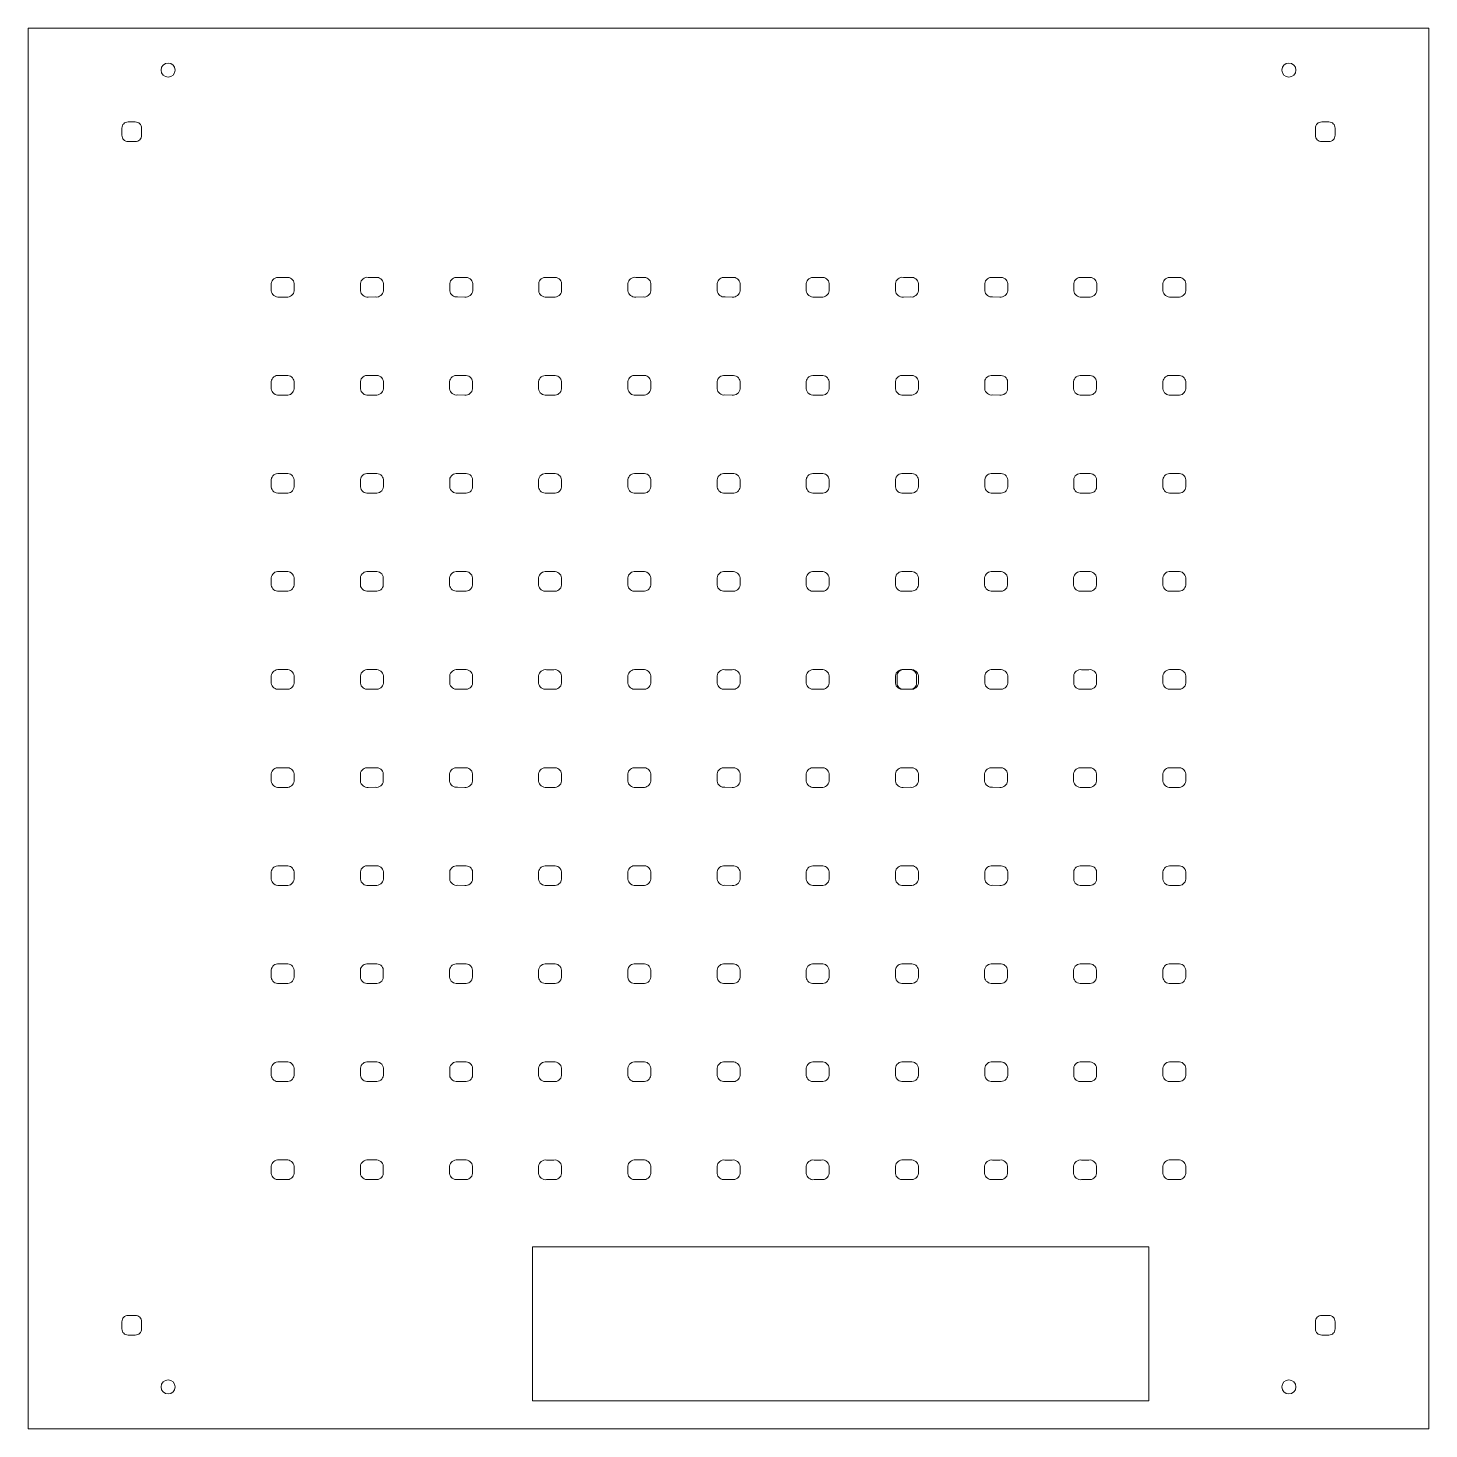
# Model space of a CAD drawing. Header units: millimetres. Extents: x 0 to 500, y 0 to 500.
import ezdxf

# ---------------------------------------------------------------- set-up
doc = ezdxf.new("R2010")
doc.units = ezdxf.units.MM
doc.layers.get('0').update_dxf_attribs({"lineweight": 5, "true_color": 0xffffff})

msp = doc.modelspace()

# ---------------------------------------------------------------- linework, layer by layer
for points in [[(500, 500), (0, 500), (0, 0), (500, 0)], [(0, 0), (500, 0), (500, 500), (0, 500)], [(400, 65), (400, 10), (180, 10), (180, 65)]]:
    msp.add_lwpolyline(points, close=True)
for points in [[(35.7, 459.5), (38.3, 459.5, 0.414214), (40.5, 461.7), (40.5, 464.3, 0.414214), (38.3, 466.5), (35.7, 466.5, 0.414214), (33.5, 464.3), (33.5, 461.7, 0.414214)], [(461.7, 459.5), (464.3, 459.5, 0.414214), (466.5, 461.7), (466.5, 464.3, 0.414214), (464.3, 466.5), (461.7, 466.5, 0.414214), (459.5, 464.3), (459.5, 461.7, 0.414214)], [(89.61, 404), (92.21, 404, 0.414214), (95, 406.2), (95, 408.8, 0.414214), (92.21, 411), (89.61, 411, 0.414214), (86.8, 408.8), (86.8, 406.2, 0.414214)], [(121.45, 404), (124.05, 404.01, 0.414214), (126.84, 406.21), (126.84, 408.81, 0.414214), (124.05, 411.01), (121.45, 411.01, 0.414214), (118.64, 408.81), (118.64, 406.21, 0.414214)], [(153.31, 404.03), (155.91, 404, 0.414214), (158.7, 406.2), (158.7, 408.8, 0.414214), (155.91, 411), (153.31, 411, 0.414214), (150.5, 408.8), (150.5, 406.2, 0.414214)], [(185.06, 403.99), (187.66, 403.99, 0.414214), (190.45, 406.19), (190.45, 408.79, 0.414214), (187.66, 410.99), (185.06, 410.99, 0.414214), (182.25, 408.79), (182.25, 406.19, 0.414214)], [(216.9, 403.99), (219.5, 404.01, 0.414214), (222.29, 406.21), (222.29, 408.81, 0.414214), (219.5, 411.01), (216.9, 411.01, 0.414214), (214.09, 408.81), (214.09, 406.21, 0.414214)], [(248.76, 404.03), (251.36, 403.99, 0.414214), (254.15, 406.19), (254.15, 408.79, 0.414214), (251.36, 410.99), (248.76, 410.99, 0.414214), (245.95, 408.79), (245.95, 406.19, 0.414214)], [(280.57, 404), (283.17, 404, 0.414214), (285.96, 406.2), (285.96, 408.8, 0.414214), (283.17, 411), (280.57, 411, 0.414214), (277.76, 408.8), (277.76, 406.2, 0.414214)], [(312.4, 404), (315, 404.01, 0.414214), (317.79, 406.21), (317.79, 408.81, 0.414214), (315, 411.01), (312.4, 411.01, 0.414214), (309.59, 408.81), (309.59, 406.21, 0.414214)], [(344.27, 404.03), (346.87, 404, 0.414214), (349.66, 406.2), (349.66, 408.8, 0.414214), (346.87, 411), (344.27, 411, 0.414214), (341.46, 408.8), (341.46, 406.2, 0.414214)], [(376.02, 403.99), (378.62, 403.99, 0.414214), (381.41, 406.19), (381.41, 408.79, 0.414214), (378.62, 410.99), (376.02, 410.99, 0.414214), (373.21, 408.79), (373.21, 406.19, 0.414214)], [(407.85, 403.99), (410.45, 404, 0.414214), (413.24, 406.2), (413.24, 408.8, 0.414214), (410.45, 411), (407.85, 411, 0.414214), (405.04, 408.8), (405.04, 406.2, 0.414214)], [(89.59, 369), (92.19, 369, 0.414214), (94.98, 371.2), (94.98, 373.8, 0.414214), (92.19, 376), (89.59, 376, 0.414214), (86.78, 373.8), (86.78, 371.2, 0.414214)], [(121.43, 369), (124.03, 369.01, 0.414214), (126.82, 371.21), (126.82, 373.81, 0.414214), (124.03, 376.01), (121.43, 376.01, 0.414214), (118.62, 373.81), (118.62, 371.21, 0.414214)], [(153.29, 369.03), (155.89, 369, 0.414214), (158.68, 371.2), (158.68, 373.8, 0.414214), (155.89, 376), (153.29, 376, 0.414214), (150.48, 373.8), (150.48, 371.2, 0.414214)], [(185.04, 368.99), (187.64, 368.99, 0.414214), (190.43, 371.19), (190.43, 373.79, 0.414214), (187.64, 375.99), (185.04, 375.99, 0.414214), (182.23, 373.79), (182.23, 371.19, 0.414214)], [(216.88, 368.99), (219.48, 369.01, 0.414214), (222.27, 371.21), (222.27, 373.81, 0.414214), (219.48, 376.01), (216.88, 376.01, 0.414214), (214.07, 373.81), (214.07, 371.21, 0.414214)], [(248.74, 369.03), (251.34, 368.99, 0.414214), (254.13, 371.19), (254.13, 373.79, 0.414214), (251.34, 375.99), (248.74, 375.99, 0.414214), (245.93, 373.79), (245.93, 371.19, 0.414214)], [(280.54, 368.99), (283.14, 368.99, 0.414214), (285.93, 371.19), (285.93, 373.79, 0.414214), (283.14, 375.99), (280.54, 375.99, 0.414214), (277.73, 373.79), (277.73, 371.19, 0.414214)], [(312.38, 368.99), (314.98, 369.01, 0.414214), (317.77, 371.21), (317.77, 373.81, 0.414214), (314.98, 376.01), (312.38, 376.01, 0.414214), (309.57, 373.81), (309.57, 371.21, 0.414214)], [(344.24, 369.03), (346.84, 368.99, 0.414214), (349.63, 371.19), (349.63, 373.79, 0.414214), (346.84, 375.99), (344.24, 375.99, 0.414214), (341.43, 373.79), (341.43, 371.19, 0.414214)], [(375.99, 368.99), (378.59, 368.99, 0.414214), (381.38, 371.19), (381.38, 373.79, 0.414214), (378.59, 375.99), (375.99, 375.99, 0.414214), (373.18, 373.79), (373.18, 371.19, 0.414214)], [(407.83, 368.99), (410.43, 369, 0.414214), (413.22, 371.2), (413.22, 373.8, 0.414214), (410.43, 376), (407.83, 376, 0.414214), (405.02, 373.8), (405.02, 371.2, 0.414214)], [(89.6, 334), (92.2, 334, 0.414214), (94.99, 336.2), (94.99, 338.8, 0.414214), (92.2, 341), (89.6, 341, 0.414214), (86.79, 338.8), (86.79, 336.2, 0.414214)], [(121.44, 334), (124.04, 334.01, 0.414214), (126.83, 336.21), (126.83, 338.81, 0.414214), (124.04, 341.01), (121.44, 341.01, 0.414214), (118.63, 338.81), (118.63, 336.21, 0.414214)], [(153.3, 334.03), (155.9, 334, 0.414214), (158.69, 336.2), (158.69, 338.8, 0.414214), (155.9, 341), (153.3, 341, 0.414214), (150.49, 338.8), (150.49, 336.2, 0.414214)], [(185.05, 333.99), (187.65, 333.99, 0.414214), (190.44, 336.19), (190.44, 338.79, 0.414214), (187.65, 340.99), (185.05, 340.99, 0.414214), (182.24, 338.79), (182.24, 336.19, 0.414214)], [(216.89, 333.99), (219.49, 334.01, 0.414214), (222.28, 336.21), (222.28, 338.81, 0.414214), (219.49, 341.01), (216.89, 341.01, 0.414214), (214.08, 338.81), (214.08, 336.21, 0.414214)], [(248.75, 334.03), (251.35, 333.99, 0.414214), (254.14, 336.19), (254.14, 338.79, 0.414214), (251.35, 340.99), (248.75, 340.99, 0.414214), (245.94, 338.79), (245.94, 336.19, 0.414214)], [(280.55, 334), (283.15, 334, 0.414214), (285.94, 336.2), (285.94, 338.8, 0.414214), (283.15, 341), (280.55, 341, 0.414214), (277.74, 338.8), (277.74, 336.2, 0.414214)], [(312.39, 334), (314.99, 334.01, 0.414214), (317.78, 336.21), (317.78, 338.81, 0.414214), (314.99, 341.01), (312.39, 341.01, 0.414214), (309.58, 338.81), (309.58, 336.21, 0.414214)], [(344.25, 334.03), (346.85, 334, 0.414214), (349.64, 336.2), (349.64, 338.8, 0.414214), (346.85, 341), (344.25, 341, 0.414214), (341.44, 338.8), (341.44, 336.2, 0.414214)], [(376, 333.99), (378.6, 333.99, 0.414214), (381.39, 336.19), (381.39, 338.79, 0.414214), (378.6, 340.99), (376, 340.99, 0.414214), (373.19, 338.79), (373.19, 336.19, 0.414214)], [(407.84, 333.99), (410.44, 334, 0.414214), (413.23, 336.2), (413.23, 338.8, 0.414214), (410.44, 341), (407.84, 341, 0.414214), (405.03, 338.8), (405.03, 336.2, 0.414214)], [(89.58, 299), (92.18, 299, 0.414214), (94.97, 301.2), (94.97, 303.8, 0.414214), (92.18, 306), (89.58, 306, 0.414214), (86.77, 303.8), (86.77, 301.2, 0.414214)], [(121.42, 299), (124.02, 299.01, 0.414214), (126.81, 301.21), (126.81, 303.81, 0.414214), (124.02, 306.01), (121.42, 306.01, 0.414214), (118.61, 303.81), (118.61, 301.21, 0.414214)], [(153.28, 299.03), (155.88, 299, 0.414214), (158.67, 301.2), (158.67, 303.8, 0.414214), (155.88, 306), (153.28, 306, 0.414214), (150.47, 303.8), (150.47, 301.2, 0.414214)], [(185.03, 298.99), (187.63, 298.99, 0.414214), (190.42, 301.19), (190.42, 303.79, 0.414214), (187.63, 305.99), (185.03, 305.99, 0.414214), (182.22, 303.79), (182.22, 301.19, 0.414214)], [(216.87, 298.99), (219.47, 299, 0.414214), (222.26, 301.2), (222.26, 303.8, 0.414214), (219.47, 306), (216.87, 306, 0.414214), (214.06, 303.8), (214.06, 301.2, 0.414214)], [(248.73, 299.02), (251.33, 298.99, 0.414214), (254.12, 301.19), (254.12, 303.79, 0.414214), (251.33, 305.99), (248.73, 305.99, 0.414214), (245.92, 303.79), (245.92, 301.19, 0.414214)], [(280.53, 298.99), (283.13, 298.99, 0.414214), (285.92, 301.19), (285.92, 303.79, 0.414214), (283.13, 305.99), (280.53, 305.99, 0.414214), (277.72, 303.79), (277.72, 301.19, 0.414214)], [(312.37, 298.99), (314.97, 299.01, 0.414214), (317.76, 301.21), (317.76, 303.81, 0.414214), (314.97, 306.01), (312.37, 306.01, 0.414214), (309.56, 303.81), (309.56, 301.21, 0.414214)], [(344.23, 299.03), (346.83, 298.99, 0.414214), (349.62, 301.19), (349.62, 303.79, 0.414214), (346.83, 305.99), (344.23, 305.99, 0.414214), (341.42, 303.79), (341.42, 301.19, 0.414214)], [(375.98, 298.99), (378.58, 298.99, 0.414214), (381.37, 301.19), (381.37, 303.79, 0.414214), (378.58, 305.99), (375.98, 305.99, 0.414214), (373.17, 303.79), (373.17, 301.19, 0.414214)], [(407.82, 298.99), (410.42, 299, 0.414214), (413.21, 301.2), (413.21, 303.8, 0.414214), (410.42, 306), (407.82, 306, 0.414214), (405.01, 303.8), (405.01, 301.2, 0.414214)], [(89.6, 264), (92.2, 264, 0.414214), (94.99, 266.2), (94.99, 268.8, 0.414214), (92.2, 271), (89.6, 271, 0.414214), (86.79, 268.8), (86.79, 266.2, 0.414214)], [(121.44, 264), (124.04, 264.01, 0.414214), (126.83, 266.21), (126.83, 268.81, 0.414214), (124.04, 271.01), (121.44, 271.01, 0.414214), (118.63, 268.81), (118.63, 266.21, 0.414214)], [(153.3, 264.03), (155.9, 264, 0.414214), (158.69, 266.2), (158.69, 268.8, 0.414214), (155.9, 271), (153.3, 271, 0.414214), (150.49, 268.8), (150.49, 266.2, 0.414214)], [(185.05, 263.99), (187.65, 263.99, 0.414214), (190.44, 266.19), (190.44, 268.79, 0.414214), (187.65, 270.99), (185.05, 270.99, 0.414214), (182.24, 268.79), (182.24, 266.19, 0.414214)], [(216.89, 263.99), (219.49, 264.01, 0.414214), (222.28, 266.21), (222.28, 268.81, 0.414214), (219.49, 271.01), (216.89, 271.01, 0.414214), (214.08, 268.81), (214.08, 266.21, 0.414214)], [(248.75, 264.03), (251.35, 263.99, 0.414214), (254.14, 266.19), (254.14, 268.79, 0.414214), (251.35, 270.99), (248.75, 270.99, 0.414214), (245.94, 268.79), (245.94, 266.19, 0.414214)], [(280.55, 264), (283.15, 264, 0.414214), (285.94, 266.2), (285.94, 268.8, 0.414214), (283.15, 271), (280.55, 271, 0.414214), (277.74, 268.8), (277.74, 266.2, 0.414214)], [(312.39, 264), (314.99, 264.01, 0.414214), (317.78, 266.21), (317.78, 268.81, 0.414214), (314.99, 271.01), (312.39, 271.01, 0.414214), (309.58, 268.81), (309.58, 266.21, 0.414214)], [(312.35, 264), (314.95, 264, 0.414214), (317.15, 266.2), (317.15, 268.8, 0.414214), (314.95, 271), (312.35, 271, 0.414214), (310.15, 268.8), (310.15, 266.2, 0.414214)], [(344.25, 264.03), (346.85, 264, 0.414214), (349.64, 266.2), (349.64, 268.8, 0.414214), (346.85, 271), (344.25, 271, 0.414214), (341.44, 268.8), (341.44, 266.2, 0.414214)], [(376, 263.99), (378.6, 263.99, 0.414214), (381.39, 266.19), (381.39, 268.79, 0.414214), (378.6, 270.99), (376, 270.99, 0.414214), (373.19, 268.79), (373.19, 266.19, 0.414214)], [(407.84, 263.99), (410.44, 264, 0.414214), (413.23, 266.2), (413.23, 268.8, 0.414214), (410.44, 271), (407.84, 271, 0.414214), (405.03, 268.8), (405.03, 266.2, 0.414214)], [(89.58, 229), (92.18, 229, 0.414214), (94.97, 231.2), (94.97, 233.8, 0.414214), (92.18, 236), (89.58, 236, 0.414214), (86.77, 233.8), (86.77, 231.2, 0.414214)], [(121.42, 229), (124.02, 229.01, 0.414214), (126.81, 231.21), (126.81, 233.81, 0.414214), (124.02, 236.01), (121.42, 236.01, 0.414214), (118.61, 233.81), (118.61, 231.21, 0.414214)], [(153.28, 229.03), (155.88, 229, 0.414214), (158.67, 231.2), (158.67, 233.8, 0.414214), (155.88, 236), (153.28, 236, 0.414214), (150.47, 233.8), (150.47, 231.2, 0.414214)], [(185.03, 228.99), (187.63, 228.99, 0.414214), (190.42, 231.19), (190.42, 233.79, 0.414214), (187.63, 235.99), (185.03, 235.99, 0.414214), (182.22, 233.79), (182.22, 231.19, 0.414214)], [(216.87, 228.99), (219.47, 229, 0.414214), (222.26, 231.2), (222.26, 233.8, 0.414214), (219.47, 236), (216.87, 236, 0.414214), (214.06, 233.8), (214.06, 231.2, 0.414214)], [(248.73, 229.02), (251.33, 228.99, 0.414214), (254.12, 231.19), (254.12, 233.79, 0.414214), (251.33, 235.99), (248.73, 235.99, 0.414214), (245.92, 233.79), (245.92, 231.19, 0.414214)], [(280.53, 228.99), (283.13, 228.99, 0.414214), (285.92, 231.19), (285.92, 233.79, 0.414214), (283.13, 235.99), (280.53, 235.99, 0.414214), (277.72, 233.79), (277.72, 231.19, 0.414214)], [(312.37, 228.99), (314.97, 229.01, 0.414214), (317.76, 231.21), (317.76, 233.81, 0.414214), (314.97, 236.01), (312.37, 236.01, 0.414214), (309.56, 233.81), (309.56, 231.21, 0.414214)], [(344.23, 229.03), (346.83, 228.99, 0.414214), (349.62, 231.19), (349.62, 233.79, 0.414214), (346.83, 235.99), (344.23, 235.99, 0.414214), (341.42, 233.79), (341.42, 231.19, 0.414214)], [(375.98, 228.99), (378.58, 228.99, 0.414214), (381.37, 231.19), (381.37, 233.79, 0.414214), (378.58, 235.99), (375.98, 235.99, 0.414214), (373.17, 233.79), (373.17, 231.19, 0.414214)], [(407.82, 228.99), (410.42, 229, 0.414214), (413.21, 231.2), (413.21, 233.8, 0.414214), (410.42, 236), (407.82, 236, 0.414214), (405.01, 233.8), (405.01, 231.2, 0.414214)], [(89.6, 194), (92.2, 194, 0.414214), (94.99, 196.2), (94.99, 198.8, 0.414214), (92.2, 201), (89.6, 201, 0.414214), (86.79, 198.8), (86.79, 196.2, 0.414214)], [(121.44, 194), (124.04, 194.01, 0.414214), (126.83, 196.21), (126.83, 198.81, 0.414214), (124.04, 201.01), (121.44, 201.01, 0.414214), (118.63, 198.81), (118.63, 196.21, 0.414214)], [(153.3, 194.03), (155.9, 194, 0.414214), (158.69, 196.2), (158.69, 198.8, 0.414214), (155.9, 201), (153.3, 201, 0.414214), (150.49, 198.8), (150.49, 196.2, 0.414214)], [(185.05, 193.99), (187.65, 193.99, 0.414214), (190.44, 196.19), (190.44, 198.79, 0.414214), (187.65, 200.99), (185.05, 200.99, 0.414214), (182.24, 198.79), (182.24, 196.19, 0.414214)], [(216.89, 193.99), (219.49, 194.01, 0.414214), (222.28, 196.21), (222.28, 198.81, 0.414214), (219.49, 201.01), (216.89, 201.01, 0.414214), (214.08, 198.81), (214.08, 196.21, 0.414214)], [(248.75, 194.03), (251.35, 193.99, 0.414214), (254.14, 196.19), (254.14, 198.79, 0.414214), (251.35, 200.99), (248.75, 200.99, 0.414214), (245.94, 198.79), (245.94, 196.19, 0.414214)], [(280.55, 194), (283.15, 194, 0.414214), (285.94, 196.2), (285.94, 198.8, 0.414214), (283.15, 201), (280.55, 201, 0.414214), (277.74, 198.8), (277.74, 196.2, 0.414214)], [(312.39, 194), (314.99, 194.01, 0.414214), (317.78, 196.21), (317.78, 198.81, 0.414214), (314.99, 201.01), (312.39, 201.01, 0.414214), (309.58, 198.81), (309.58, 196.21, 0.414214)], [(344.25, 194.03), (346.85, 194, 0.414214), (349.64, 196.2), (349.64, 198.8, 0.414214), (346.85, 201), (344.25, 201, 0.414214), (341.44, 198.8), (341.44, 196.2, 0.414214)], [(376, 193.99), (378.6, 193.99, 0.414214), (381.39, 196.19), (381.39, 198.79, 0.414214), (378.6, 200.99), (376, 200.99, 0.414214), (373.19, 198.79), (373.19, 196.19, 0.414214)], [(407.84, 193.99), (410.44, 194, 0.414214), (413.23, 196.2), (413.23, 198.8, 0.414214), (410.44, 201), (407.84, 201, 0.414214), (405.03, 198.8), (405.03, 196.2, 0.414214)], [(89.58, 159), (92.18, 159, 0.414214), (94.97, 161.2), (94.97, 163.8, 0.414214), (92.18, 166), (89.58, 166, 0.414214), (86.77, 163.8), (86.77, 161.2, 0.414214)], [(121.42, 159), (124.02, 159.01, 0.414214), (126.81, 161.21), (126.81, 163.81, 0.414214), (124.02, 166.01), (121.42, 166.01, 0.414214), (118.61, 163.81), (118.61, 161.21, 0.414214)], [(153.28, 159.03), (155.88, 159, 0.414214), (158.67, 161.2), (158.67, 163.8, 0.414214), (155.88, 166), (153.28, 166, 0.414214), (150.47, 163.8), (150.47, 161.2, 0.414214)], [(185.03, 158.99), (187.63, 158.99, 0.414214), (190.42, 161.19), (190.42, 163.79, 0.414214), (187.63, 165.99), (185.03, 165.99, 0.414214), (182.22, 163.79), (182.22, 161.19, 0.414214)], [(216.87, 158.99), (219.47, 159, 0.414214), (222.26, 161.2), (222.26, 163.8, 0.414214), (219.47, 166), (216.87, 166, 0.414214), (214.06, 163.8), (214.06, 161.2, 0.414214)], [(248.73, 159.02), (251.33, 158.99, 0.414214), (254.12, 161.19), (254.12, 163.79, 0.414214), (251.33, 165.99), (248.73, 165.99, 0.414214), (245.92, 163.79), (245.92, 161.19, 0.414214)], [(280.53, 158.99), (283.13, 158.99, 0.414214), (285.92, 161.19), (285.92, 163.79, 0.414214), (283.13, 165.99), (280.53, 165.99, 0.414214), (277.72, 163.79), (277.72, 161.19, 0.414214)], [(312.37, 158.99), (314.97, 159.01, 0.414214), (317.76, 161.21), (317.76, 163.81, 0.414214), (314.97, 166.01), (312.37, 166.01, 0.414214), (309.56, 163.81), (309.56, 161.21, 0.414214)], [(344.23, 159.03), (346.83, 158.99, 0.414214), (349.62, 161.19), (349.62, 163.79, 0.414214), (346.83, 165.99), (344.23, 165.99, 0.414214), (341.42, 163.79), (341.42, 161.19, 0.414214)], [(375.98, 158.99), (378.58, 158.99, 0.414214), (381.37, 161.19), (381.37, 163.79, 0.414214), (378.58, 165.99), (375.98, 165.99, 0.414214), (373.17, 163.79), (373.17, 161.19, 0.414214)], [(407.82, 158.99), (410.42, 159, 0.414214), (413.21, 161.2), (413.21, 163.8, 0.414214), (410.42, 166), (407.82, 166, 0.414214), (405.01, 163.8), (405.01, 161.2, 0.414214)], [(89.6, 124), (92.2, 124, 0.414214), (94.99, 126.2), (94.99, 128.8, 0.414214), (92.2, 131), (89.6, 131, 0.414214), (86.79, 128.8), (86.79, 126.2, 0.414214)], [(121.44, 124), (124.04, 124.01, 0.414214), (126.83, 126.21), (126.83, 128.81, 0.414214), (124.04, 131.01), (121.44, 131.01, 0.414214), (118.63, 128.81), (118.63, 126.21, 0.414214)], [(153.3, 124.03), (155.9, 124, 0.414214), (158.69, 126.2), (158.69, 128.8, 0.414214), (155.9, 131), (153.3, 131, 0.414214), (150.49, 128.8), (150.49, 126.2, 0.414214)], [(185.05, 123.99), (187.65, 123.99, 0.414214), (190.44, 126.19), (190.44, 128.79, 0.414214), (187.65, 130.99), (185.05, 130.99, 0.414214), (182.24, 128.79), (182.24, 126.19, 0.414214)], [(216.89, 123.99), (219.49, 124.01, 0.414214), (222.28, 126.21), (222.28, 128.81, 0.414214), (219.49, 131.01), (216.89, 131.01, 0.414214), (214.08, 128.81), (214.08, 126.21, 0.414214)], [(248.75, 124.03), (251.35, 123.99, 0.414214), (254.14, 126.19), (254.14, 128.79, 0.414214), (251.35, 130.99), (248.75, 130.99, 0.414214), (245.94, 128.79), (245.94, 126.19, 0.414214)], [(280.55, 124), (283.15, 124, 0.414214), (285.94, 126.2), (285.94, 128.8, 0.414214), (283.15, 131), (280.55, 131, 0.414214), (277.74, 128.8), (277.74, 126.2, 0.414214)], [(312.39, 124), (314.99, 124.01, 0.414214), (317.78, 126.21), (317.78, 128.81, 0.414214), (314.99, 131.01), (312.39, 131.01, 0.414214), (309.58, 128.81), (309.58, 126.21, 0.414214)], [(344.25, 124.03), (346.85, 124, 0.414214), (349.64, 126.2), (349.64, 128.8, 0.414214), (346.85, 131), (344.25, 131, 0.414214), (341.44, 128.8), (341.44, 126.2, 0.414214)], [(376, 123.99), (378.6, 123.99, 0.414214), (381.39, 126.19), (381.39, 128.79, 0.414214), (378.6, 130.99), (376, 130.99, 0.414214), (373.19, 128.79), (373.19, 126.19, 0.414214)], [(407.84, 123.99), (410.44, 124, 0.414214), (413.23, 126.2), (413.23, 128.8, 0.414214), (410.44, 131), (407.84, 131, 0.414214), (405.03, 128.8), (405.03, 126.2, 0.414214)], [(89.58, 89), (92.18, 89, 0.414214), (94.97, 91.2), (94.97, 93.8, 0.414214), (92.18, 96), (89.58, 96, 0.414214), (86.77, 93.8), (86.77, 91.2, 0.414214)], [(121.42, 89), (124.02, 89.01, 0.414214), (126.81, 91.21), (126.81, 93.81, 0.414214), (124.02, 96.01), (121.42, 96.01, 0.414214), (118.61, 93.81), (118.61, 91.21, 0.414214)], [(153.28, 89.03), (155.88, 89, 0.414214), (158.67, 91.2), (158.67, 93.8, 0.414214), (155.88, 96), (153.28, 96, 0.414214), (150.47, 93.8), (150.47, 91.2, 0.414214)], [(185.03, 88.99), (187.63, 88.99, 0.414214), (190.42, 91.19), (190.42, 93.79, 0.414214), (187.63, 95.99), (185.03, 95.99, 0.414214), (182.22, 93.79), (182.22, 91.19, 0.414214)], [(216.87, 88.99), (219.47, 89, 0.414214), (222.26, 91.2), (222.26, 93.8, 0.414214), (219.47, 96), (216.87, 96, 0.414214), (214.06, 93.8), (214.06, 91.2, 0.414214)], [(248.73, 89.02), (251.33, 88.99, 0.414214), (254.12, 91.19), (254.12, 93.79, 0.414214), (251.33, 95.99), (248.73, 95.99, 0.414214), (245.92, 93.79), (245.92, 91.19, 0.414214)], [(280.53, 88.99), (283.13, 88.99, 0.414214), (285.92, 91.19), (285.92, 93.79, 0.414214), (283.13, 95.99), (280.53, 95.99, 0.414214), (277.72, 93.79), (277.72, 91.19, 0.414214)], [(312.37, 88.99), (314.97, 89.01, 0.414214), (317.76, 91.21), (317.76, 93.81, 0.414214), (314.97, 96.01), (312.37, 96.01, 0.414214), (309.56, 93.81), (309.56, 91.21, 0.414214)], [(344.23, 89.03), (346.83, 88.99, 0.414214), (349.62, 91.19), (349.62, 93.79, 0.414214), (346.83, 95.99), (344.23, 95.99, 0.414214), (341.42, 93.79), (341.42, 91.19, 0.414214)], [(375.98, 88.99), (378.58, 88.99, 0.414214), (381.37, 91.19), (381.37, 93.79, 0.414214), (378.58, 95.99), (375.98, 95.99, 0.414214), (373.17, 93.79), (373.17, 91.19, 0.414214)], [(407.82, 88.99), (410.42, 89, 0.414214), (413.21, 91.2), (413.21, 93.8, 0.414214), (410.42, 96), (407.82, 96, 0.414214), (405.01, 93.8), (405.01, 91.2, 0.414214)], [(35.7, 33.5), (38.3, 33.5, 0.414214), (40.5, 35.7), (40.5, 38.3, 0.414214), (38.3, 40.5), (35.7, 40.5, 0.414214), (33.5, 38.3), (33.5, 35.7, 0.414214)], [(461.7, 33.5), (464.3, 33.5, 0.414214), (466.5, 35.7), (466.5, 38.3, 0.414214), (464.3, 40.5), (461.7, 40.5, 0.414214), (459.5, 38.3), (459.5, 35.7, 0.414214)]]:
    msp.add_lwpolyline(points, format="xyb", close=True)
for centre in [(50, 485), (450, 485), (50, 15), (450, 15)]:
    msp.add_circle(centre, 2.5)

doc.saveas('drawing.dxf')
